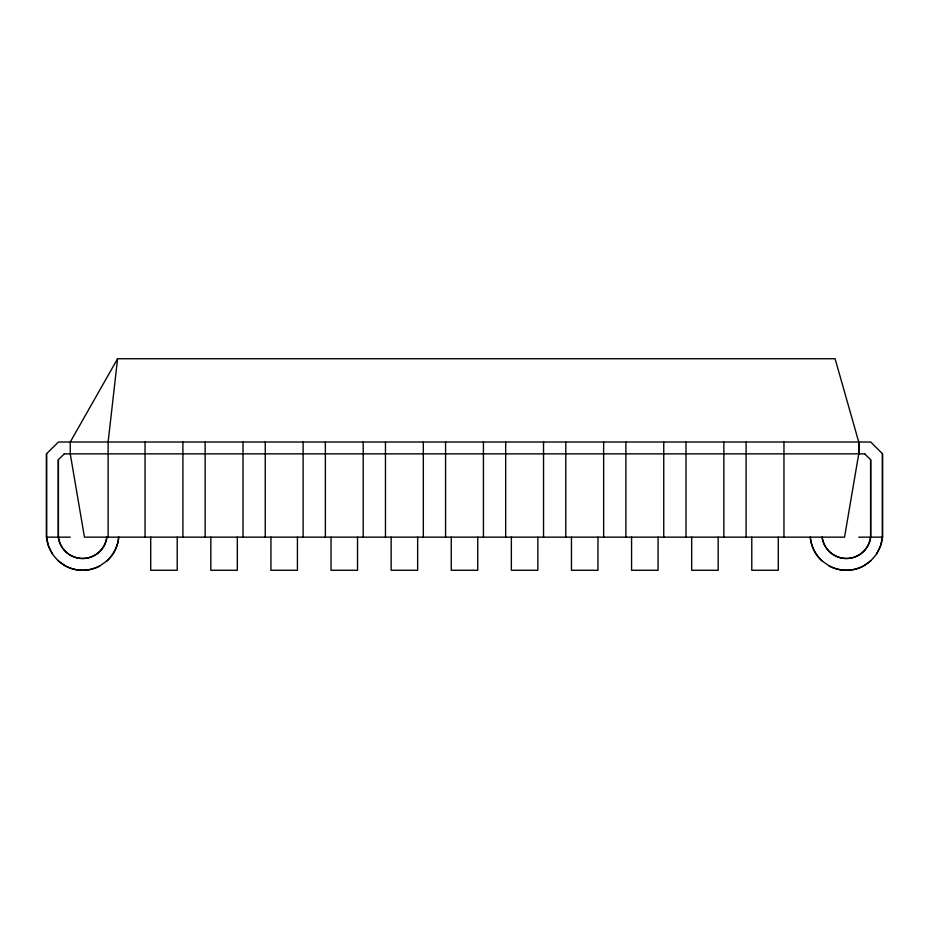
<?xml version="1.0" encoding="UTF-8"?>
<svg xmlns="http://www.w3.org/2000/svg" width="929" height="929" viewBox="0 0 929 929"><rect width="100%" height="100%" fill="white"/><g stroke="black" fill="none" stroke-linecap="round" stroke-linejoin="round"><path stroke-width="1.39" d="M117.588 358.722L70.256 442.018L70.256 453.851L84.458 537.148L844.542 537.148L858.744 453.851L858.744 442.018L835.078 358.722L117.588 358.722L108.124 442.018L108.124 537.148M99.891 565.924A36.219 36.219 0 0 1 65.471 565.924C54.95 560.001 47.623 549.213 46.45 537.148L46.45 453.851L58.422 442.018L870.717 442.018L882.55 453.851L882.55 537.148C881.377 549.213 874.05 560.001 863.529 565.924A36.219 36.219 0 0 1 829.109 565.924M876.604 553.928L880.553 545.892L882.411 537.148L882.411 453.851M106.789 537.148A24.456 24.456 0 0 1 58.283 537.148L58.283 459.762L64.345 453.851M870.961 560.744L863.668 565.924A36.219 36.219 0 0 1 829.249 565.924L821.828 560.744A36.219 36.219 0 0 1 810.227 537.148M64.194 453.851L505.167 453.851M505.678 453.851L864.806 453.851M46.589 453.851L46.589 537.148L70.256 537.148M858.744 537.148L882.55 537.148M58.039 560.744L65.332 565.924A36.219 36.219 0 0 0 99.751 565.924L107.172 560.744A36.219 36.219 0 0 0 118.773 537.148M864.655 453.851L870.717 459.762L870.717 537.148A24.456 24.456 0 0 1 822.211 537.148M52.396 553.928L48.447 545.892L46.589 537.148M870.578 459.762L870.578 537.148A24.456 24.456 0 0 1 822.06 537.148M858.884 442.018L858.884 453.851M783.96 442.018L783.96 537.148M778.281 537.148L778.281 570.278L751.782 570.278L751.782 537.148M746.103 442.018L746.103 537.148M723.854 442.018L723.854 537.148M718.175 537.148L718.175 570.278L691.675 570.278L691.675 537.148M685.997 442.018L685.997 537.148M663.747 442.018L663.747 537.148M658.069 537.148L658.069 570.278L631.569 570.278L631.569 537.148M625.891 442.018L625.891 537.148M603.641 442.018L603.641 537.148M597.962 537.148L597.962 570.278L571.463 570.278L571.463 537.148M565.784 442.018L565.784 537.148M543.535 442.018L543.535 537.148M537.856 537.148L537.856 570.278L511.356 570.278L511.356 537.148M505.678 442.018L505.678 537.148M483.428 442.018L483.428 537.148M477.75 537.148L477.75 570.278L451.25 570.278L451.25 537.148M445.572 442.018L445.572 537.148M423.322 442.018L423.322 537.148M417.644 537.148L417.644 570.278L391.144 570.278L391.144 537.148M385.465 442.018L385.465 537.148M363.216 442.018L363.216 537.148M357.537 537.148L357.537 570.278L331.038 570.278L331.038 537.148M325.359 442.018L325.359 537.148M303.109 442.018L303.109 537.148M297.431 537.148L297.431 570.278L270.931 570.278L270.931 537.148M265.253 442.018L265.253 537.148M243.003 442.018L243.003 537.148M237.325 537.148L237.325 570.278L210.825 570.278L210.825 537.148M205.146 442.018L205.146 537.148M182.897 442.018L182.897 537.148M177.218 537.148L177.218 570.278L150.719 570.278L150.719 537.148M145.04 442.018L145.04 537.148M58.422 459.762L58.422 537.148A24.456 24.456 0 0 0 106.94 537.148M118.622 537.148A36.219 36.219 0 0 1 107.032 560.744M821.968 560.744A36.219 36.219 0 0 1 810.378 537.148"/></g></svg>
